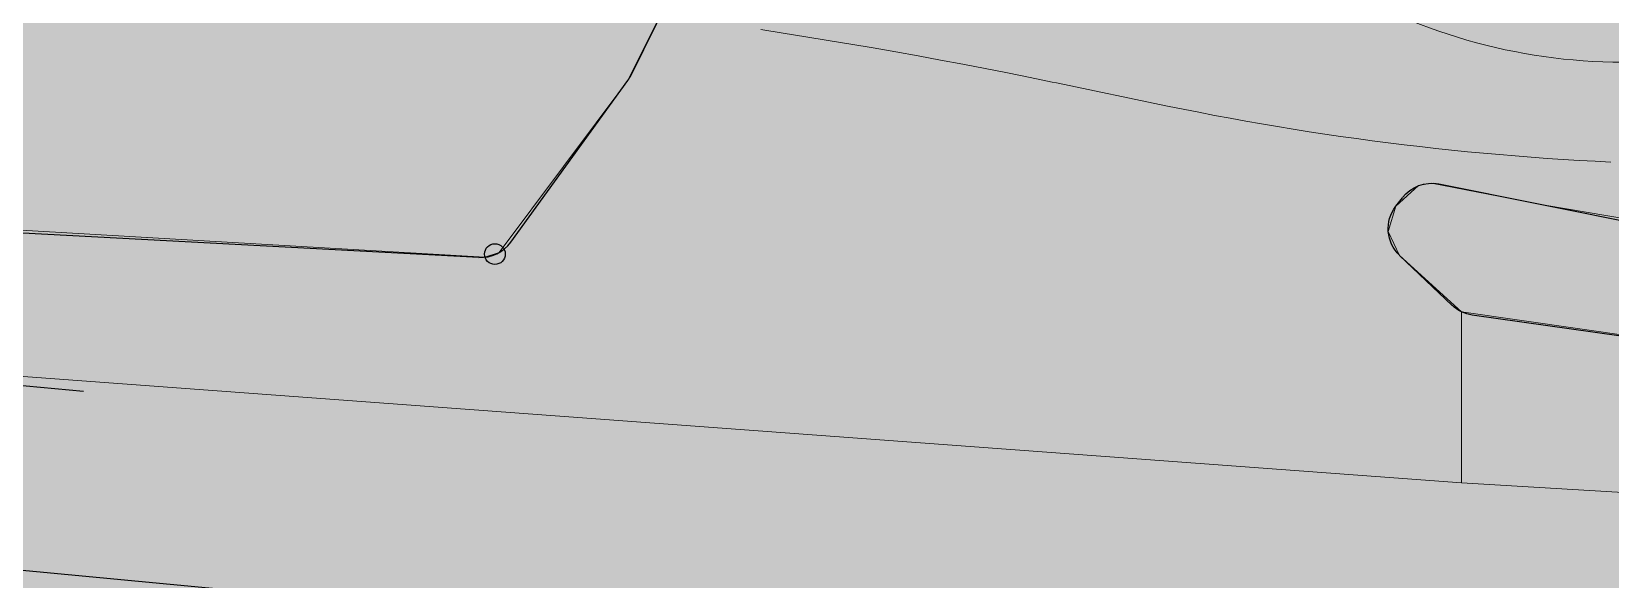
# Model space of a CAD drawing. Header units: metres. Extents: x 68582 to 69192, y 19191 to 19633.
# Drawn here: x 68826.8 to 68848.23, y 19409.49 to 19416.93 of the extents above; entities that cross this region are included whole.
import ezdxf

# ---------------------------------------------------------------- set-up
doc = ezdxf.new("R2010")
doc.units = ezdxf.units.M
doc.layers.get('0').update_dxf_attribs({"lineweight": 15})
doc.layers.add('None', color=7, linetype='Continuous', lineweight=5)

msp = doc.modelspace()

# ---------------------------------------------------------------- hatches: boundary and pattern name
at = {"true_color": 0xd1f0d1, "transparency": 33554687}
msp.add_hatch(color=254, dxfattribs=at).paths.add_polyline_path([(68588.122, 19191.443), (69192.296, 19191.443), (69192.296, 19628.232), (68588.122, 19628.232)], flags=0)
at = {"true_color": 0xffffff, "transparency": 33554687}
for points in [[(68860.694, 19431.696), (68867.111, 19433.36), (68866.269, 19436.514), (68864.018, 19439.175), (68864.1, 19439.068), (68858.7, 19442.8), (68858.51, 19443.9), (68860.075, 19444.1), (68873.569, 19436.6), (68871.438, 19431), (68869.559, 19432.085), (68868.762, 19427.782), (68868.901, 19427.719), (68869.14, 19427.361), (68869.148, 19427.036), (68868.571, 19425.443), (68865.65, 19417.938), (68861.781, 19413.234), (68853.3, 19412.105), (68846.211, 19413.123), (68846.211, 19410.8), (68853.091, 19410.391), (68856.89, 19410.37), (68860.28, 19410.76), (68863.66, 19412.78), (68866.24, 19416.21), (68872.091, 19430.581), (68873.054, 19433.102), (68875.307, 19439.044), (68873.626, 19439.953), (68872.678, 19440.728), (68872.384, 19440.598), (68868.432, 19443.353), (68868.034, 19443.551), (68866.229, 19445.93), (68862.924, 19447.236), (68861.487, 19446.734), (68860.29, 19447.197), (68859.697, 19448.404), (68857.355, 19447.73), (68856.587, 19447.035), (68853.84, 19438.84), (68860.036, 19433.407)], [(68825.356, 19422.439), (68826.712, 19422.889), (68826.613, 19422.697), (68826.6, 19422.089), (68826.186, 19420.869), (68824.949, 19418.711), (68824.873, 19418.522), (68824.976, 19418.345), (68825.259, 19418.181), (68825.562, 19418.117), (68831.874, 19418.787), (68832.577, 19419.002), (68834.253, 19419.967), (68835.072, 19420.798), (68835.136, 19420.991), (68840.496, 19425.49), (68844.6, 19421.3), (68850.322, 19419.662), (68850.306, 19419.36), (68850.399, 19419.074), (68849.644, 19418.748), (68849.222, 19418.519), (68848.983, 19418.117), (68849.205, 19417.419), (68849.649, 19416.501), (68849.614, 19415.113), (68849.591, 19414.193), (68847.342, 19414.571), (68845.807, 19414.869), (68845.631, 19414.837), (68845.321, 19414.556), (68845.219, 19414.213), (68845.372, 19413.89), (68846.211, 19413.123), (68846.211, 19410.8), (68820.68, 19412.69), (68821.216, 19414.438), (68822.576, 19414.4), (68823.772, 19414.4), (68832.953, 19413.865), (68833.148, 19413.929), (68834.894, 19416.266), (68835.658, 19417.801), (68835.772, 19418.233), (68835.752, 19419.966), (68835.772, 19420.116), (68835.505, 19420.164), (68835.235, 19419.988), (68834.601, 19419.637), (68832.584, 19418.546), (68825.775, 19417.704), (68824.903, 19417.59), (68823.927, 19417.829), (68824.32, 19418.834), (68825.663, 19421.271), (68825.821, 19422.083), (68825.797, 19422.26), (68825.677, 19422.394), (68825.308, 19422.423)]]:
    msp.add_hatch(color=7, dxfattribs=at).paths.add_polyline_path(points, flags=0)
at = {"layer": 'None', "linetype": 'Continuous', "lineweight": 0, "true_color": 0xffffff, "transparency": 33554687}
h = msp.add_hatch(color=7, dxfattribs=at)
h.paths.add_polyline_path([(68799.84, 19386.02), (68789.95, 19386.9), (68781.97, 19386.61), (68773.27, 19384.56), (68766.62, 19381.94), (68748.84, 19370.6), (68746.75, 19366.63), (68746.49, 19363.19), (68746.68, 19359.75), (68746.03, 19354.21), (68745.717, 19353), (68743.653, 19353), (68744.06, 19354.58), (68744.68, 19359.8), (68744.41, 19364.47), (68740.99, 19370.95), (68732.83, 19377.49), (68729.15, 19380.5), (68725.54, 19384.08), (68723.21, 19387.28), (68721.23, 19392.29), (68719.51, 19395.27), (68718.26, 19396.33), (68715.99, 19397.05), (68713.09, 19396.09), (68709.999, 19395.093), (68706, 19393.939), (68706, 19396.061), (68709, 19396.875), (68712.39, 19397.97), (68715.98, 19399.15), (68723.43, 19403.64), (68726.42, 19405.66), (68738.87, 19414.06), (68755.26, 19419.94), (68769.04, 19422.04), (68772.54, 19421.8), (68773.32, 19423.3), (68774.64, 19437.94), (68769.945, 19438.437), (68769.945, 19440.561), (68775.04, 19440.09), (68776.38, 19443.85), (68778.83, 19449.39), (68788.17, 19454.78), (68799.23, 19458.52), (68810.37, 19459.06), (68812.62, 19459.06), (68813.19, 19459.39), (68812.88, 19460.43), (68812.23, 19461.42), (68807.67, 19464.89), (68804.352, 19467.88), (68807.345, 19467.88), (68809.01, 19466.38), (68816.28, 19460.87), (68820.74, 19459.23), (68822.38, 19459.08), (68863.02, 19459.98), (68877.74, 19459.98), (68881.35, 19460.13), (68882.82, 19460.98), (68884.56, 19462.92), (68885.32, 19464.46), (68885.28, 19464.62), (68886.523, 19467.88), (68889.195, 19467.88), (68887.91, 19464.51), (68888.83, 19461.29), (68890.11, 19460.02), (68896, 19455.662), (68896, 19452.573), (68892.13, 19455.44), (68890.38, 19456.4), (68887.85, 19457.18), (68885.39, 19456.76), (68884.03, 19455.4), (68883.66, 19454.19), (68883.71, 19454.1), (68883.28, 19452.99), (68872.46, 19424.51), (68870.39, 19417.14), (68870.324, 19417.017), (68870.474, 19416.931), (68870.06, 19412.46), (68871.13, 19408.51), (68871.83, 19407.09), (68880.85, 19393.85), (68887.33, 19386.26), (68890.4, 19384.17), (68890.2, 19381.49), (68887.83, 19380.47), (68887.07, 19378.35), (68887.07, 19375.09), (68884.83, 19375.09), (68884.73, 19379.14), (68883.91, 19380.24), (68883.22, 19380.45), (68882.08, 19380.41), (68868.03, 19375.262), (68852.77, 19371.1), (68844.22, 19369.71), (68840.87, 19369.2), (68839.58, 19368.49), (68839.45, 19367.4), (68836.83, 19365.887), (68835.04, 19368.32), (68829.92, 19372.32), (68819.958, 19378.79), (68812.33, 19382.242), (68806.83, 19384.09)], flags=0)
h.paths.add_polyline_path([(68775.85, 19423.46), (68776.37, 19421.28), (68790.55, 19418.32), (68795.86, 19416.83), (68807.28, 19413.96), (68831.23, 19411.69), (68853.45, 19410.37), (68856.89, 19410.37), (68860.28, 19410.76), (68863.66, 19412.78), (68866.24, 19416.21), (68870.38, 19426.08), (68880.96, 19453.92), (68879.25, 19457.05), (68877.45, 19457.48), (68863.03, 19457.48), (68821.63, 19456.56), (68810.43, 19456.56), (68799.7, 19456.04), (68789.2, 19452.49), (68780.77, 19447.62), (68777.69, 19440.94)], flags=0)
h.paths.add_polyline_path([(68870.05, 19404.5), (68868.305, 19405.629), (68865.01, 19407.11), (68858.23, 19407.87), (68853.41, 19407.87), (68831.02, 19409.2), (68806.85, 19411.49), (68795.21, 19414.42), (68789.97, 19415.89), (68774.31, 19419.16), (68769.945, 19419.863), (68769.03, 19420.01), (68755.76, 19418), (68739.78, 19412.27), (68727.67, 19404.09), (68724.16, 19400.73), (68722.5, 19396.61), (68723.23, 19392.69), (68724.97, 19388.26), (68727.16, 19385.29), (68730.49, 19381.99), (68734.25, 19378.92), (68741.76, 19372.9), (68745.33, 19372.02), (68747.84, 19372.34), (68765.71, 19383.73), (68772.69, 19386.48), (68781.68, 19388.6), (68790.1, 19389.11), (68799.84, 19388.21), (68805.18, 19386.88), (68812.83, 19384.23), (68820.66, 19380.72), (68826.29, 19377.07), (68835.18, 19371.98), (68842.61, 19371.51), (68849.74, 19372.37), (68867.92, 19377.04), (68876.83, 19380.304), (68882.08, 19382.65), (68882.98, 19385.18), (68882.4, 19387.3), (68875.5, 19397.08)], flags=0)

# ---------------------------------------------------------------- linework, layer by layer
at = {"color": 7, "true_color": 0xffffff, "transparency": 33554687}
for points in [[(68823.772, 19414.4), (68832.953, 19413.865), (68833.148, 19413.929), (68834.894, 19416.266), (68835.658, 19417.801), (68835.772, 19418.233), (68835.752, 19419.966), (68835.772, 19420.116), (68835.505, 19420.164), (68835.235, 19419.988), (68834.601, 19419.637), (68832.584, 19418.546), (68825.775, 19417.704)], [(68849.591, 19414.193), (68847.342, 19414.571), (68845.807, 19414.869), (68845.631, 19414.837), (68845.321, 19414.556), (68845.219, 19414.213), (68845.372, 19413.89), (68846.211, 19413.123), (68846.211, 19410.8), (68820.68, 19412.69)], [(68853.3, 19412.105), (68846.211, 19413.123), (68846.211, 19410.8), (68853.091, 19410.391)]]:
    msp.add_lwpolyline(points, dxfattribs=at)
at = {"layer": 'None', "color": 7, "linetype": 'Continuous', "lineweight": 25, "true_color": 0xffffff, "transparency": 33554687}
for p, q in [((68834.937, 19416.337), (68835.638, 19417.753)), ((68833.303, 19414.069), (68834.894, 19416.266)), ((68845.905, 19414.859), (68848.778, 19414.283)), ((68845.321, 19414.556), (68845.41, 19414.673)), ((68824.129, 19414.334), (68832.871, 19413.863)), ((68846.084, 19413.211), (68845.372, 19413.89)), ((68816.445, 19413.091), (68827.5, 19412.044)), ((68853.233, 19412.109), (68846.359, 19413.078))]:
    msp.add_line(p, q, dxfattribs=at)
at = {"layer": 'None', "color": 7, "linetype": 'Continuous', "lineweight": 5, "transparency": 33554687}
msp.add_lwpolyline([(68848.242, 19415.156), (68848.026, 19415.167), (68847.809, 19415.179), (68847.593, 19415.192), (68847.376, 19415.206), (68847.159, 19415.222), (68846.943, 19415.239), (68846.727, 19415.257), (68846.511, 19415.276), (68846.295, 19415.297), (68846.079, 19415.319), (68845.863, 19415.342), (68845.648, 19415.366), (68845.432, 19415.391), (68845.216, 19415.418), (68845.001, 19415.446), (68844.786, 19415.475), (68844.571, 19415.505), (68844.357, 19415.536), (68844.142, 19415.569), (68843.928, 19415.603), (68843.713, 19415.638), (68843.499, 19415.674), (68843.286, 19415.712), (68843.072, 19415.751), (68842.859, 19415.79), (68842.646, 19415.832), (68842.433, 19415.874), (68842.222, 19415.917), (68840.715, 19416.23), (68840.655, 19416.242), (68840.354, 19416.304), (68840.05, 19416.366), (68839.746, 19416.425), (68839.443, 19416.484), (68839.139, 19416.541), (68838.834, 19416.597), (68838.53, 19416.652), (68838.224, 19416.706), (68837.919, 19416.758), (68837.614, 19416.809), (68837.309, 19416.859), (68837.003, 19416.908), (68836.698, 19416.955)], dxfattribs=at)
at = {"layer": 'None', "color": 7, "linetype": 'Continuous', "lineweight": 25, "true_color": 0xffffff, "transparency": 33554687}
msp.add_lwpolyline([(68790.1, 19389.11), (68799.84, 19388.21), (68805.18, 19386.88), (68812.83, 19384.23), (68820.66, 19380.72), (68826.29, 19377.07), (68835.18, 19371.98), (68842.61, 19371.51), (68849.74, 19372.37), (68867.92, 19377.04), (68876.83, 19380.304), (68882.08, 19382.65), (68882.98, 19385.18), (68882.4, 19387.3), (68875.5, 19397.08), (68870.05, 19404.5), (68868.305, 19405.629), (68865.01, 19407.11), (68858.23, 19407.87), (68853.41, 19407.87), (68831.02, 19409.2), (68806.85, 19411.49), (68795.21, 19414.42)], dxfattribs=at)
at = {"layer": 'None', "color": 7, "linetype": 'Continuous', "lineweight": 25, "transparency": 33554687}
msp.add_circle((68833.088, 19413.907), 0.141, dxfattribs=at)
at = {"layer": 'None', "color": 7, "linetype": 'Continuous', "lineweight": 0, "transparency": 33554582}
msp.add_arc((68848.4, 19424.122), 7.609, 237.7464, 270, dxfattribs=at)
at = {"layer": 'None', "color": 7, "linetype": 'Continuous', "lineweight": 25, "true_color": 0xffffff, "transparency": 33554687}
for centre, start, end in [((68834.489, 19416.559), 324.0972, 333.6488), ((68832.898, 19414.362), 266.9105, 324.0972)]:
    msp.add_arc(centre, 0.5, start, end, dxfattribs=at)
at = {"layer": 'None', "color": 7, "linetype": 'Continuous', "lineweight": 25, "true_color": 0xffffff, "transparency": 33554687, "extrusion": (0, 0, -1)}
for centre, start, end in [((-68845.807, 19414.369), 37.5398, 101.3239), ((-68845.717, 19414.252), 313.6476, 37.5398), ((-68846.429, 19413.573), 278.0171, 313.6476)]:
    msp.add_arc(centre, 0.5, start, end, dxfattribs=at)

doc.saveas('drawing.dxf')
